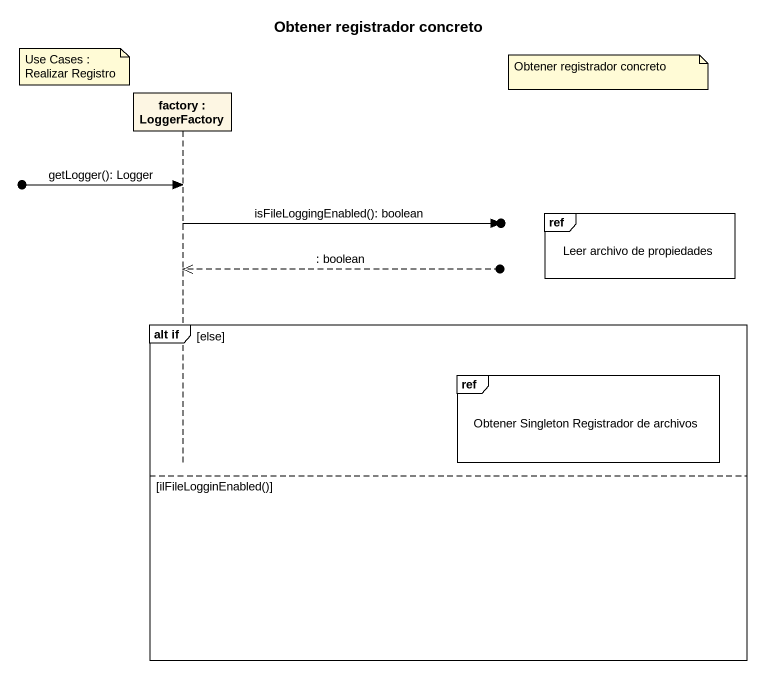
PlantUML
@startuml
title Obtener registrador concreto
hide footbox
participant "factory : LoggerFactory" as factory

note left of factory : Use Cases : Realizar Registro
note right of factory : Obtener registrador concreto
[o-> factory : getLogger(): Logger
ref over factory : Leer archivo de propiedades
factory ->o] : isFileLoggingEnabled(): boolean
factory <<--o] : : boolean
group alt if [else]
  ref over factory : Obtener Singleton Registrador de archivos
else ilFileLogginEnabled()
end
@enduml
